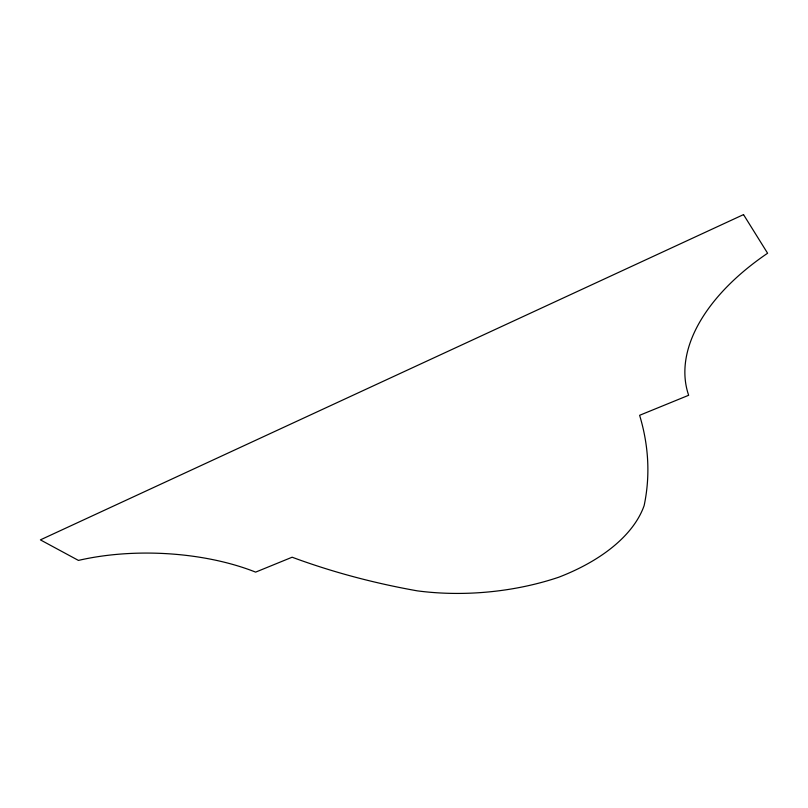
<?xml version="1.0" encoding="UTF-8"?>
<svg xmlns="http://www.w3.org/2000/svg" width="808" height="808" viewBox="0 0 808 808"><rect width="100%" height="100%" fill="white"/><g stroke="black" fill="none" stroke-linecap="round" stroke-linejoin="round"><path stroke-width="1.21" d="M743.522 214.605L40.4 539.875L78.427 560.409A158.277 72.599 2.2 0 1 255.631 572.125L292.132 557.217A790.386 565.257 -20.6 0 0 417.221 590.84A183.032 100.97 -5 0 0 558.823 577.195A182.224 100.101 -4.7 0 0 644.138 505.586A606.111 324.22 6.4 0 0 639.613 415.302L688.658 395.274A215.191 121.493 -18.6 0 1 767.6 253.237L743.522 214.605"/></g></svg>
